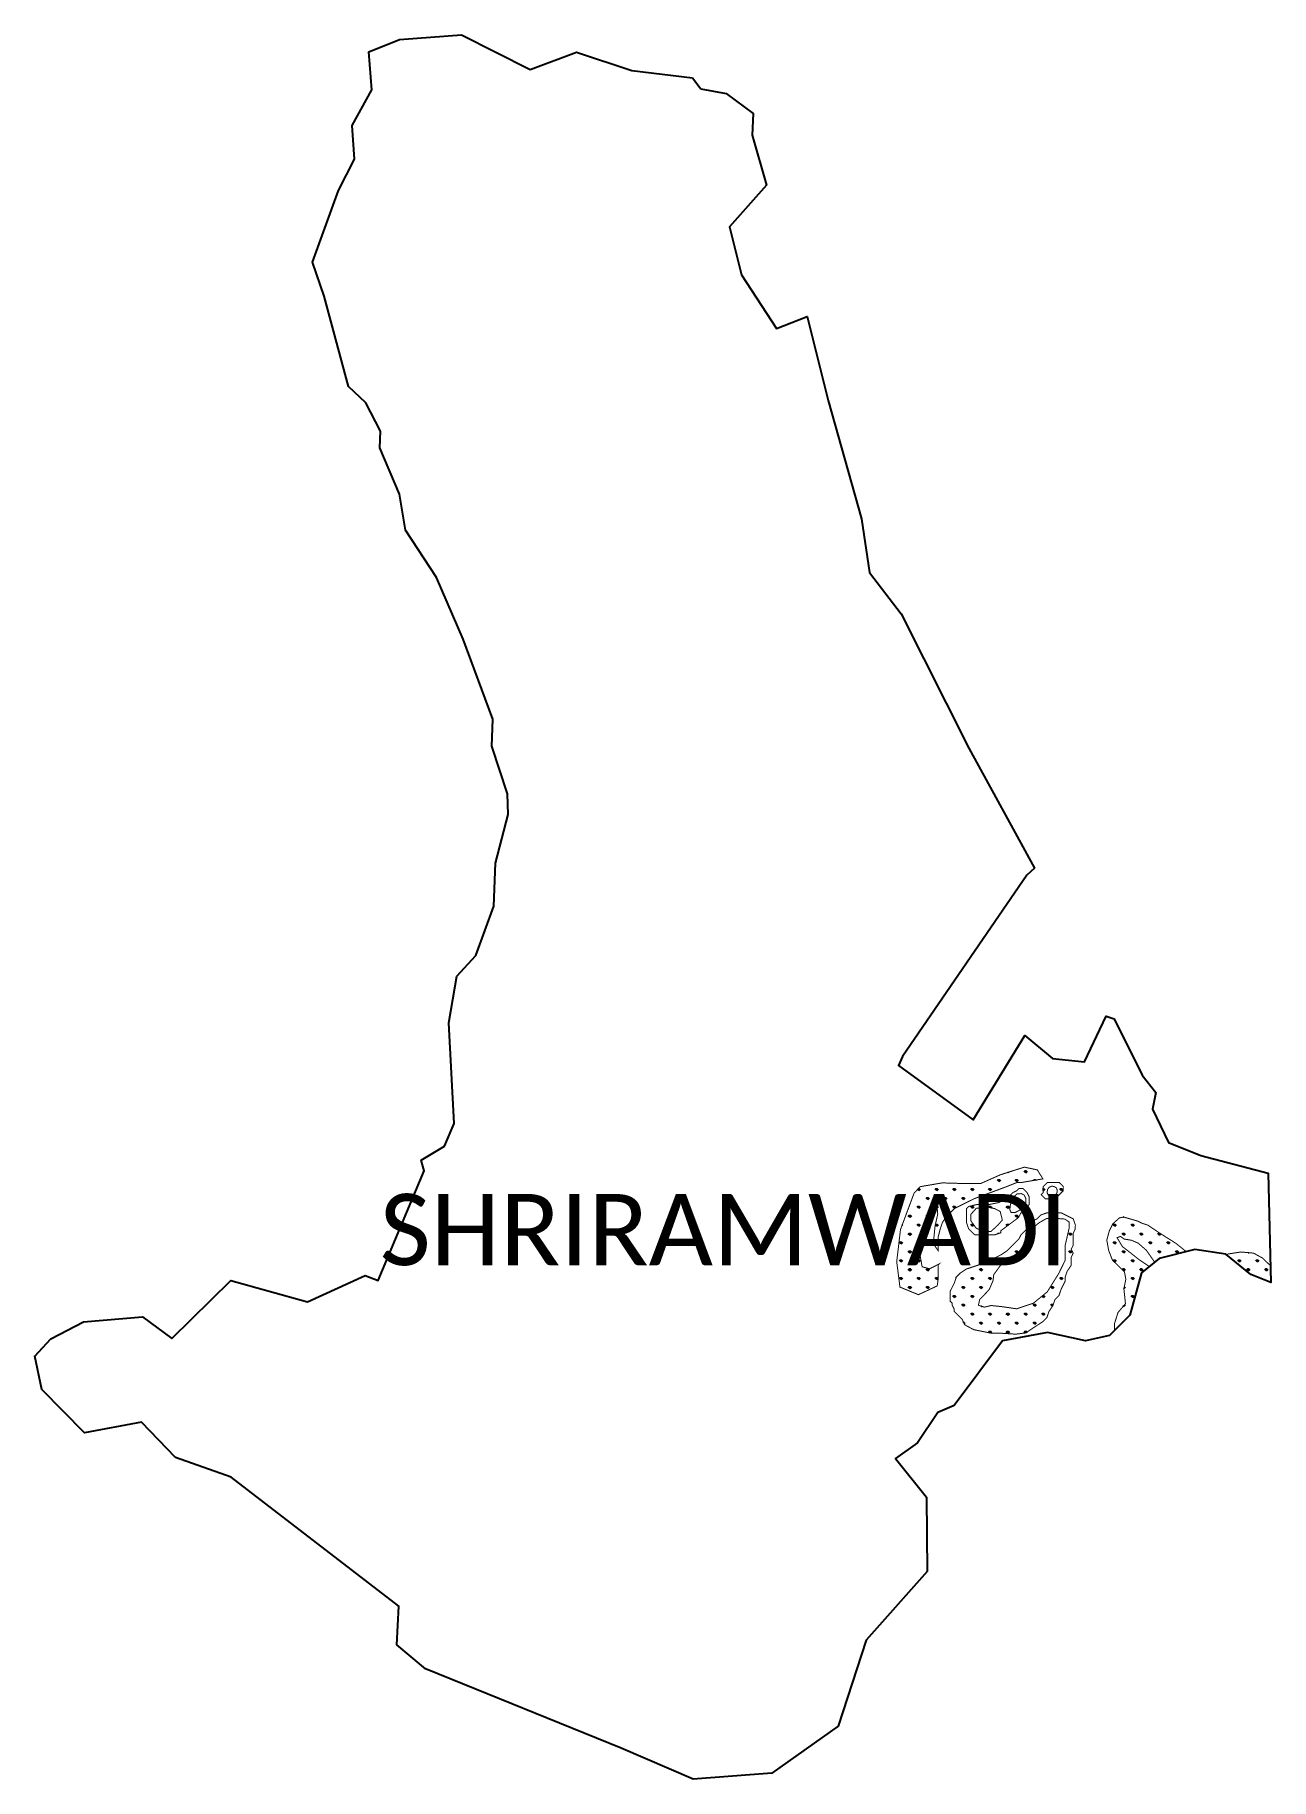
# Model space of a CAD drawing. Header units: metres. Extents: x 330680 to 359033, y 1761979 to 1931097.
# Drawn here: x 341425 to 343917, y 1761979 to 1765495 of the extents above; entities outside this region: 1.
import ezdxf

# ---------------------------------------------------------------- set-up
doc = ezdxf.new("R2010")
doc.units = ezdxf.units.M
for name, color, linetype in [('DITRICT NAME', 118, 'Continuous'), ('MANGROOVES BUFFER ZONE', 120, 'Continuous'), ('VILLAGE NAME', 250, 'Continuous')]:
    doc.layers.add(name, color=color, linetype=linetype)

msp = doc.modelspace()

# ---------------------------------------------------------------- hatches: boundary and pattern name
at = {"layer": 'MANGROOVES BUFFER ZONE'}
h = msp.add_hatch(dxfattribs=at)
h.set_pattern_fill('GRASS', color=256)
h.paths.add_polyline_path([(343230.4, 1763109), (343244.1, 1763132.3), (343245.4, 1763117.9), (343240, 1763094), (343236.5, 1763058.4), (343246.4, 1763044), (343246.5, 1763064.3), (343246.5, 1763072.5), (343250.6, 1763088.7), (343254.7, 1763100.9), (343262.9, 1763113), (343267, 1763117.1), (343279.2, 1763129.2), (343311.7, 1763145.4), (343319.9, 1763149.4), (343352.4, 1763161.5), (343384.9, 1763173.6), (343405.2, 1763181.7), (343413.4, 1763181.6), (343437.7, 1763185.6), (343457.4, 1763188.9), (343446.2, 1763207.1), (343420, 1763212.6), (343371.8, 1763197.3), (343332.4, 1763179.8), (343290.8, 1763179.8), (343254.6, 1763180.9), (343209.8, 1763173.2), (343197.7, 1763160.1), (343170.3, 1763086.8), (343162.7, 1763022.2), (343169.2, 1762970.8), (343206.5, 1762955.5), (343244.3, 1762973.2), (343246.3, 1762987.2), (343246.4, 1763015.6), (343248.4, 1763017.6), (343229, 1763007.7), (343213.9, 1763011.8), (343209.8, 1763035.1), (343216, 1763067.3)])
h = msp.add_hatch(dxfattribs=at)
h.set_pattern_fill('GRASS', color=256)
h.paths.add_polyline_path([(343498.6, 1763173.3), (343494.6, 1763177.4), (343490.5, 1763181.4), (343486.5, 1763181.4), (343478.3, 1763181.5), (343466.1, 1763181.5), (343462.1, 1763177.4), (343458, 1763173.4), (343458, 1763165.3), (343458, 1763161.2), (343453.9, 1763157.2), (343457.9, 1763153.1), (343462, 1763149), (343466.1, 1763149), (343474.2, 1763149), (343482.3, 1763149), (343486.4, 1763153), (343494.5, 1763161.1), (343498.6, 1763165.2)])
h.paths.add_polyline_path([(343486.2, 1763166.9), (343486.3, 1763162.2), (343483.4, 1763157.3), (343480.5, 1763153.6), (343473.9, 1763154.1), (343468, 1763156.3), (343465.8, 1763161.6), (343467.1, 1763168.3), (343470, 1763172), (343475.1, 1763174.3), (343479.7, 1763173.6), (343484.2, 1763171.3)], flags=16)
h = msp.add_hatch(dxfattribs=at)
h.set_pattern_fill('GRASS', color=256)
h.paths.add_polyline_path([(343413.2, 1763120.7), (343417.2, 1763120.7), (343421.3, 1763128.8), (343425.4, 1763132.9), (343429.5, 1763136.9), (343429.5, 1763141), (343429.5, 1763153.2), (343425.5, 1763161.3), (343421.4, 1763165.4), (343417.4, 1763169.4), (343409.3, 1763169.5), (343405.2, 1763165.4), (343397, 1763161.4), (343393, 1763157.3), (343384.8, 1763153.3), (343376.7, 1763145.2), (343368.6, 1763141.2), (343348.2, 1763137.2), (343336.1, 1763137.2), (343323.9, 1763137.2), (343307.6, 1763133.2), (343303.5, 1763129.2), (343303.5, 1763125.1), (343303.5, 1763121), (343303.5, 1763108.8), (343303.5, 1763100.7), (343307.5, 1763088.5), (343315.6, 1763080.4), (343319.6, 1763076.3), (343327.8, 1763076.3), (343335.9, 1763076.3), (343348.1, 1763076.2), (343356.2, 1763076.2), (343360.3, 1763076.2), (343372.4, 1763080.2), (343372.5, 1763084.3), (343405, 1763108.6), (343409.1, 1763112.6)])
h.paths.add_polyline_path([(343375.6, 1763106), (343366.8, 1763095.9), (343352.9, 1763083.2), (343339, 1763082.4), (343322.9, 1763089.5), (343312.4, 1763104.3), (343312.4, 1763117.7), (343322.9, 1763129.5), (343343.2, 1763132.5), (343360, 1763129.1), (343371.4, 1763123.2)], flags=16)
h.paths.add_polyline_path([(343393.5, 1763120.9), (343390.7, 1763127), (343392, 1763137.3), (343395, 1763146), (343400.6, 1763154.6), (343405.6, 1763159), (343414, 1763159.2), (343419.8, 1763156.2), (343422.9, 1763149.6), (343423.2, 1763139.6), (343419.3, 1763132), (343409.2, 1763125.2), (343401.8, 1763121.3)], flags=16)
h = msp.add_hatch(dxfattribs=at)
h.set_pattern_fill('GRASS', color=256)
h.paths.add_polyline_path([(343494, 1762966.1), (343498, 1762974.2), (343502.1, 1762982.4), (343502.2, 1762990.5), (343506.3, 1763002.7), (343514.4, 1763014.8), (343514.4, 1763022.9), (343514.5, 1763031.1), (343518.5, 1763039.2), (343514.5, 1763047.3), (343518.6, 1763055.4), (343518.6, 1763067.6), (343518.7, 1763079.8), (343522.7, 1763087.9), (343522.8, 1763096), (343518.7, 1763108.2), (343510.6, 1763112.3), (343502.5, 1763116.4), (343494.4, 1763120.5), (343486.3, 1763120.5), (343478.2, 1763120.5), (343466, 1763120.6), (343453.8, 1763116.5), (343445.6, 1763108.4), (343437.5, 1763104.4), (343429.3, 1763092.2), (343421.2, 1763084.1), (343417.1, 1763080.1), (343413.1, 1763076), (343409, 1763067.9), (343400.8, 1763059.8), (343392.7, 1763051.7), (343384.5, 1763043.6), (343372.3, 1763035.5), (343356.1, 1763027.5), (343343.9, 1763023.4), (343327.6, 1763015.4), (343315.4, 1763011.3), (343303.2, 1763007.3), (343291, 1762999.2), (343286.9, 1762995.2), (343282.8, 1762991.1), (343278.8, 1762978.9), (343274.7, 1762970.8), (343270.6, 1762962.7), (343270.5, 1762950.5), (343270.5, 1762942.4), (343274.6, 1762938.3), (343274.6, 1762934.3), (343278.6, 1762926.1), (343278.6, 1762922.1), (343294.8, 1762905.8), (343299.3, 1762895.1), (343317.7, 1762885.1), (343351.2, 1762878.3), (343373.6, 1762877.8), (343402.3, 1762875.9), (343423, 1762878.5), (343432.8, 1762885.1), (343445, 1762893.2), (343457.2, 1762901.2), (343465.4, 1762909.3), (343469.5, 1762921.5), (343477.6, 1762933.7), (343481.7, 1762945.9), (343489.9, 1762954)])
h.paths.add_polyline_path([(343329.9, 1762945.6), (343349, 1762965.5), (343357, 1762984.1), (343358.3, 1762995.9), (343371.8, 1763014.5), (343397.2, 1763028.1), (343412.1, 1763042.4), (343420.5, 1763059.8), (343439.1, 1763091.9), (343450.1, 1763100.8), (343464.5, 1763108.9), (343477.7, 1763109.7), (343501.4, 1763108), (343510.2, 1763102.1), (343510.7, 1763091.5), (343502.6, 1763056), (343502.2, 1763024.7), (343489.5, 1762998.5), (343466.2, 1762961.2), (343438.3, 1762938.4), (343404.4, 1762927), (343376.5, 1762931.2), (343353.2, 1762933.7), (343339.3, 1762930.4), (343327.4, 1762934.2)], flags=16)
h = msp.add_hatch(dxfattribs=at)
h.set_pattern_fill('GRASS', color=256)
h.paths.add_polyline_path([(343683.2, 1763020.3), (343694.7, 1763008.3), (343704, 1763002.4), (343710.8, 1763009.2), (343718.1, 1763022.8), (343728.7, 1763030), (343738.9, 1763030.5), (343739.8, 1763022.4), (343725.7, 1763009.2), (343718.9, 1762995.1), (343703.6, 1762990), (343686.1, 1762994.7), (343672.1, 1763012.2), (343651.2, 1763026.2), (343634.6, 1763039.4), (343617.6, 1763052.6), (343606.9, 1763070.5), (343613.8, 1763073), (343621.4, 1763067.5), (343635.5, 1763065.4), (343649.5, 1763059.4), (343666.1, 1763044.9)], flags=16)
h.paths.add_polyline_path([(343601.4, 1762883), (343632.8, 1762914.4), (343655.9, 1762999.5), (343672, 1763012.2), (343672.1, 1763012.2), (343686.1, 1762994.7), (343703.6, 1762990), (343718.9, 1762995.1), (343725.7, 1763009.2), (343739.8, 1763022.4), (343738.9, 1763030.5), (343728.7, 1763030), (343718.1, 1763022.8), (343710.8, 1763009.2), (343704, 1763002.4), (343694.7, 1763008.3), (343683.2, 1763020.3), (343682.8, 1763020.8), (343692.1, 1763028.2), (343746.1, 1763042.3), (343746, 1763042.6), (343725.7, 1763058.9), (343693.3, 1763079.3), (343669, 1763095.6), (343656.8, 1763099.7), (343648.7, 1763103.8), (343620.3, 1763112), (343611.6, 1763110.2), (343598.5, 1763098.6), (343591.5, 1763084.8), (343586.2, 1763065.5), (343590, 1763044.7), (343597.5, 1763025.3), (343621.8, 1763001.4), (343624.6, 1762986.9), (343620.7, 1762967.6), (343623.8, 1762937.3), (343608.8, 1762919.6), (343601.9, 1762897.9)])
h = msp.add_hatch(dxfattribs=at)
h.set_pattern_fill('GRASS', color=256)
h.paths.add_polyline_path([(343828.3, 1763035.9), (343876.8, 1762996.1), (343916.6, 1762980.1), (343915.8, 1763014.3), (343899.7, 1763029.6), (343882, 1763039.3), (343856.6, 1763041.6), (343830.4, 1763037.5)])
h = msp.add_hatch(dxfattribs=at)
h.set_pattern_fill('GRASS', color=256)
h.paths.add_polyline_path([(343542.2, 1762763.1), (343565.1, 1762765.2), (343586.8, 1762775.9), (343609.7, 1762780.1), (343620.3, 1762779.2), (343598.7, 1762762.7), (343577.9, 1762742.8), (343540.1, 1762723.2), (343512.1, 1762725.4), (343475.6, 1762738.1), (343453.1, 1762744), (343440.8, 1762753.4), (343433.1, 1762766.9), (343430.6, 1762779.2), (343431.4, 1762792), (343442.9, 1762797.5), (343450.5, 1762791.6), (343452.2, 1762778.4), (343457.3, 1762769.1), (343468.8, 1762768.2), (343486.2, 1762764), (343501.5, 1762753.8), (343514.6, 1762749.1), (343528.6, 1762755.9)], flags=16)
h.paths.add_polyline_path([(343486.2, 1762764), (343501.5, 1762753.8), (343514.6, 1762749.1), (343528.6, 1762755.9), (343542.2, 1762763.1), (343565.1, 1762765.2), (343586.8, 1762775.9), (343609.7, 1762780.1), (343620.3, 1762779.2), (343598.7, 1762762.7), (343577.9, 1762742.8), (343540.1, 1762723.2), (343512.1, 1762725.4), (343475.6, 1762738.1), (343453.1, 1762744), (343440.8, 1762753.4), (343433.1, 1762766.9), (343430.6, 1762779.2), (343431.4, 1762792), (343442.9, 1762797.5), (343450.5, 1762791.6), (343452.2, 1762778.4), (343457.3, 1762769.1), (343468.8, 1762768.2)])

# ---------------------------------------------------------------- linework, layer by layer
at = {"color": 3}
for points in [[(342767.7, 1765386.1), (342819, 1765376.8), (342873.5, 1765336.8), (342871.2, 1765292.6), (342899.9, 1765191.9), (342825.3, 1765108), (342849.7, 1765011.2), (342920.6, 1764903), (342982, 1764927.1), (343024.4, 1764758.3), (343091.8, 1764519.5), (343108.1, 1764411.6), (343171.7, 1764327.8), (343308.3, 1764057.1), (343440.3, 1763815.6), (343424.9, 1763801.2), (343174.1, 1763435.8), (343166.6, 1763417.7), (343316.5, 1763307.9), (343420.8, 1763478.1), (343476.8, 1763431.3), (343541.3, 1763424.6), (343584.9, 1763517.3), (343600.9, 1763511.7), (343657.7, 1763397.8), (343685, 1763363), (343678.1, 1763329.4), (343710.9, 1763262.4), (343775.5, 1763236.3), (343911.5, 1763200.3), (343916.6, 1762980.1), (343876.8, 1762996.1), (343826.3, 1763037.5), (343763.8, 1763046.9), (343692.1, 1763028.2), (343655.9, 1762999.5), (343632.8, 1762914.4), (343591.7, 1762873.3), (343543, 1762862.2), (343466.9, 1762879.2), (343375.9, 1762862.7), (343278.5, 1762732.4), (343245.6, 1762717.8), (343204.7, 1762656.8), (343160.3, 1762625), (343222.5, 1762547.4), (343224.2, 1762397.4), (343100.9, 1762259), (343044.4, 1762085.6), (342911, 1761990.9), (342752.4, 1761979), (342606.9, 1762041.1), (342212.8, 1762201.5), (342155, 1762249.9), (342159.3, 1762327.8), (341820.9, 1762587.4), (341708.5, 1762627.3), (341640.1, 1762698.7), (341525, 1762677), (341439.3, 1762764.3), (341425.3, 1762831.3), (341457.3, 1762866.8), (341523.6, 1762901.1), (341642.3, 1762911.1), (341701.4, 1762867.1), (341820.2, 1762983.8), (341975, 1762940.8), (342090.9, 1762994.2), (342117.1, 1762984.1), (342210.4, 1763204.9), (342204.2, 1763226.8), (342251.4, 1763254.6), (342270.7, 1763300.9), (342259.8, 1763503.8), (342275.7, 1763597.7), (342314.4, 1763639), (342350.3, 1763738.4), (342353.6, 1763825.5), (342379.2, 1763923.4), (342378.2, 1763965), (342346.4, 1764061.2), (342348.5, 1764115.8), (342288.7, 1764276.8), (342234.9, 1764401.1), (342172.4, 1764496.9), (342160.3, 1764569.4), (342121, 1764662.9), (342121.8, 1764696.3), (342092.4, 1764753.1), (342057.5, 1764786.2), (342008.7, 1764968.5), (341985.1, 1765037.2), (342037.1, 1765181.6), (342069.4, 1765244.4), (342065.2, 1765312.2), (342104.3, 1765384.4), (342098.4, 1765460.9), (342160.6, 1765485.7), (342285.5, 1765495.1), (342424.1, 1765425), (342517.4, 1765460.2), (342628.9, 1765423.4), (342750.7, 1765408.5)], [(342750.7, 1765408.5), (342767.7, 1765386.1)]]:
    msp.add_lwpolyline(points, dxfattribs=at)
at = {"layer": 'MANGROOVES BUFFER ZONE', "const_width": 2}
for points in [[(343230.4, 1763109), (343244.1, 1763132.3), (343245.4, 1763117.9), (343240, 1763094), (343236.5, 1763058.4), (343246.4, 1763044), (343246.5, 1763064.3), (343246.5, 1763072.5), (343250.6, 1763088.7), (343254.7, 1763100.9), (343262.9, 1763113), (343267, 1763117.1), (343279.2, 1763129.2), (343311.7, 1763145.4), (343319.9, 1763149.4), (343352.4, 1763161.5), (343384.9, 1763173.6), (343405.2, 1763181.7), (343413.4, 1763181.6), (343437.7, 1763185.6), (343457.4, 1763188.9), (343446.2, 1763207.1), (343420, 1763212.6), (343371.8, 1763197.3), (343332.4, 1763179.8), (343290.8, 1763179.8), (343254.6, 1763180.9), (343209.8, 1763173.2), (343197.7, 1763160.1), (343170.3, 1763086.8), (343162.7, 1763022.2), (343169.2, 1762970.8), (343206.5, 1762955.5), (343244.3, 1762973.2), (343246.3, 1762987.2), (343246.4, 1763015.6), (343248.4, 1763017.6), (343229, 1763007.7), (343213.9, 1763011.8), (343209.8, 1763035.1), (343216, 1763067.3), (343230.4, 1763109)], [(343498.6, 1763173.3), (343494.6, 1763177.4), (343490.5, 1763181.4), (343486.5, 1763181.4), (343478.3, 1763181.5), (343466.1, 1763181.5), (343462.1, 1763177.4), (343458, 1763173.4), (343458, 1763165.3), (343458, 1763161.2), (343453.9, 1763157.2), (343457.9, 1763153.1), (343462, 1763149), (343466.1, 1763149), (343474.2, 1763149), (343482.3, 1763149), (343486.4, 1763153), (343494.5, 1763161.1), (343498.6, 1763165.2), (343498.6, 1763173.3)], [(343486.2, 1763166.9), (343486.3, 1763162.2), (343483.4, 1763157.3), (343480.5, 1763153.6), (343473.9, 1763154.1), (343468, 1763156.3), (343465.8, 1763161.6), (343467.1, 1763168.3), (343470, 1763172), (343475.1, 1763174.3), (343479.7, 1763173.6), (343484.2, 1763171.3), (343486.2, 1763166.9)], [(343413.2, 1763120.7), (343417.2, 1763120.7), (343421.3, 1763128.8), (343425.4, 1763132.9), (343429.5, 1763136.9), (343429.5, 1763141), (343429.5, 1763153.2), (343425.5, 1763161.3), (343421.4, 1763165.4), (343417.4, 1763169.4), (343409.3, 1763169.5), (343405.2, 1763165.4), (343397, 1763161.4), (343393, 1763157.3), (343384.8, 1763153.3), (343376.7, 1763145.2), (343368.6, 1763141.2), (343348.2, 1763137.2), (343336.1, 1763137.2), (343323.9, 1763137.2), (343307.6, 1763133.2), (343303.5, 1763129.2), (343303.5, 1763125.1), (343303.5, 1763121), (343303.5, 1763108.8), (343303.5, 1763100.7), (343307.5, 1763088.5), (343315.6, 1763080.4), (343319.6, 1763076.3), (343327.8, 1763076.3), (343335.9, 1763076.3), (343348.1, 1763076.2), (343356.2, 1763076.2), (343360.3, 1763076.2), (343372.4, 1763080.2), (343372.5, 1763084.3), (343405, 1763108.6), (343409.1, 1763112.6), (343413.2, 1763120.7)], [(343393.5, 1763120.9), (343390.7, 1763127), (343392, 1763137.3), (343395, 1763146), (343400.6, 1763154.6), (343405.6, 1763159), (343414, 1763159.2), (343419.8, 1763156.2), (343422.9, 1763149.6), (343423.2, 1763139.6), (343419.3, 1763132), (343409.2, 1763125.2), (343401.8, 1763121.3), (343393.5, 1763120.9)], [(343477.6, 1762933.7), (343481.7, 1762945.9), (343489.9, 1762954), (343494, 1762966.1), (343498, 1762974.2), (343502.1, 1762982.4), (343502.2, 1762990.5), (343506.3, 1763002.7), (343514.4, 1763014.8), (343514.4, 1763022.9), (343514.5, 1763031.1), (343518.5, 1763039.2), (343514.5, 1763047.3), (343518.6, 1763055.4), (343518.6, 1763067.6), (343518.7, 1763079.8), (343522.7, 1763087.9), (343522.8, 1763096), (343518.7, 1763108.2), (343510.6, 1763112.3), (343502.5, 1763116.4), (343494.4, 1763120.5), (343486.3, 1763120.5), (343478.2, 1763120.5), (343466, 1763120.6), (343453.8, 1763116.5), (343445.6, 1763108.4), (343437.5, 1763104.4), (343429.3, 1763092.2), (343421.2, 1763084.1), (343417.1, 1763080.1), (343413.1, 1763076), (343409, 1763067.9), (343400.8, 1763059.8), (343392.7, 1763051.7), (343384.5, 1763043.6), (343372.3, 1763035.5), (343356.1, 1763027.5), (343343.9, 1763023.4), (343327.6, 1763015.4), (343315.4, 1763011.3), (343303.2, 1763007.3), (343291, 1762999.2), (343286.9, 1762995.2), (343282.8, 1762991.1), (343278.8, 1762978.9), (343274.7, 1762970.8), (343270.6, 1762962.7), (343270.5, 1762950.5), (343270.5, 1762942.4), (343274.6, 1762938.3), (343274.6, 1762934.3), (343278.6, 1762926.1), (343278.6, 1762922.1), (343294.8, 1762905.8), (343299.3, 1762895.1), (343317.7, 1762885.1), (343351.2, 1762878.3), (343373.6, 1762877.8), (343402.3, 1762875.9), (343423, 1762878.5), (343432.8, 1762885.1), (343445, 1762893.2), (343457.2, 1762901.2), (343465.4, 1762909.3), (343469.5, 1762921.5), (343477.6, 1762933.7)], [(343375.6, 1763106), (343366.8, 1763095.9), (343352.9, 1763083.2), (343339, 1763082.4), (343322.9, 1763089.5), (343312.4, 1763104.3), (343312.4, 1763117.7), (343322.9, 1763129.5), (343343.2, 1763132.5), (343360, 1763129.1), (343371.4, 1763123.2), (343375.6, 1763106)], [(343375.6, 1763106), (343366.8, 1763095.9), (343352.9, 1763083.2), (343339, 1763082.4), (343322.9, 1763089.5), (343312.4, 1763104.3), (343312.4, 1763117.7), (343322.9, 1763129.5), (343343.2, 1763132.5), (343360, 1763129.1), (343371.4, 1763123.2), (343375.6, 1763106)], [(343404.4, 1762927), (343376.5, 1762931.2), (343353.2, 1762933.7), (343339.3, 1762930.4), (343327.4, 1762934.2), (343329.9, 1762945.6), (343349, 1762965.5), (343357, 1762984.1), (343358.3, 1762995.9), (343371.8, 1763014.5), (343397.2, 1763028.1), (343412.1, 1763042.4), (343420.5, 1763059.8), (343439.1, 1763091.9), (343450.1, 1763100.8), (343464.5, 1763108.9), (343477.7, 1763109.7), (343501.4, 1763108), (343510.2, 1763102.1), (343510.7, 1763091.5), (343502.6, 1763056), (343502.2, 1763024.7), (343489.5, 1762998.5), (343466.2, 1762961.2), (343438.3, 1762938.4), (343404.4, 1762927)], [(343404.4, 1762927), (343376.5, 1762931.2), (343353.2, 1762933.7), (343339.3, 1762930.4), (343327.4, 1762934.2), (343329.9, 1762945.6), (343349, 1762965.5), (343357, 1762984.1), (343358.3, 1762995.9), (343371.8, 1763014.5), (343397.2, 1763028.1), (343412.1, 1763042.4), (343420.5, 1763059.8), (343439.1, 1763091.9), (343450.1, 1763100.8), (343464.5, 1763108.9), (343477.7, 1763109.7), (343501.4, 1763108), (343510.2, 1763102.1), (343510.7, 1763091.5), (343502.6, 1763056), (343502.2, 1763024.7), (343489.5, 1762998.5), (343466.2, 1762961.2), (343438.3, 1762938.4), (343404.4, 1762927)]]:
    msp.add_lwpolyline(points, close=True, dxfattribs=at)
for points in [[(343746.1, 1763042.3), (343746, 1763042.6), (343725.7, 1763058.9), (343693.3, 1763079.3), (343669, 1763095.6), (343656.8, 1763099.7), (343648.7, 1763103.8), (343620.3, 1763112), (343611.6, 1763110.2), (343598.5, 1763098.6), (343591.5, 1763084.8), (343586.2, 1763065.5), (343590, 1763044.7), (343597.5, 1763025.3), (343621.8, 1763001.4), (343624.6, 1762986.9), (343620.7, 1762967.6), (343623.8, 1762937.3), (343608.8, 1762919.6), (343601.9, 1762897.9), (343601.4, 1762883)], [(343672.1, 1763012.2), (343651.2, 1763026.2), (343634.6, 1763039.4), (343617.6, 1763052.6), (343606.9, 1763070.5), (343613.8, 1763073), (343621.4, 1763067.5), (343635.5, 1763065.4), (343649.5, 1763059.4), (343666.1, 1763044.9), (343683.2, 1763020.3), (343683.2, 1763020.3)], [(343916.5, 1763013.7), (343899.7, 1763029.6), (343882, 1763039.3), (343856.6, 1763041.6), (343830.4, 1763037.5), (343828.3, 1763035.9)]]:
    msp.add_lwpolyline(points, dxfattribs=at)

# ---------------------------------------------------------------- texts
at = {"layer": 'DITRICT NAME', "insert": (330214.1, 1930543.7), "char_height": 4163.821, "attachment_point": 1, "rotation": 1.1028}
msp.add_mtext_dynamic_manual_height_columns('{\\fCalibri|b0|i0|c0|p34;RATNAGIRI}', width=3511.449, gutter_width=20819.1, heights=[0], dxfattribs=at)
at = {"layer": 'VILLAGE NAME', "insert": (342120.6, 1763158.7), "char_height": 143.7, "attachment_point": 1, "rotation": 359.9793}
msp.add_mtext_dynamic_manual_height_columns('{\\fCalibri|b0|i0|c0|p34;SHRIRAMWADI}', width=1418, gutter_width=718.5, heights=[0], dxfattribs=at)

doc.saveas('drawing.dxf')
